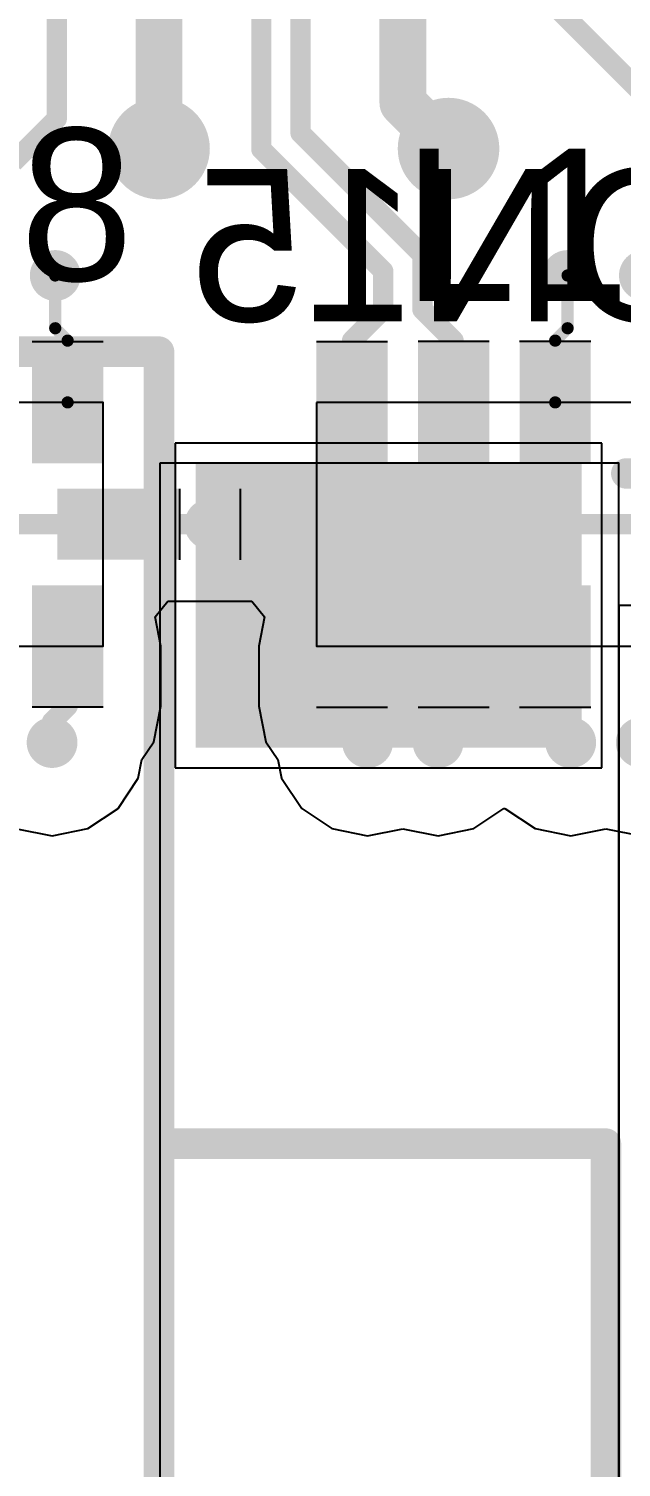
# Model space of a CAD drawing. Header units: millimetres. Extents: x 15 to 122, y 23 to 96.
# Drawn here: x 45.56 to 48.48, y 80.26 to 87.34 of the extents above; entities that cross this region are included whole.
import ezdxf

# ---------------------------------------------------------------- set-up
doc = ezdxf.new("R2010")
doc.units = ezdxf.units.MM
for name, color, linetype in [('Bottom Modules', 3, 'Continuous'), ('BottomLayer', 5, 'Continuous'), ('BottomOverlay', 54, 'Continuous'), ('BottomPaste', 16, 'Continuous'), ('TopLayer', 1, 'Continuous'), ('TopOverlay', 2, 'Continuous'), ('TopPaste', 8, 'Continuous'), ('TopSolder', 216, 'Continuous'), ('Upper Modules', 80, 'Continuous')]:
    doc.layers.add(name, color=color, linetype=linetype)
doc.styles.get("Standard").update_dxf_attribs({"font": 'ARExthalf2.shx', "width": 0.1})

msp = doc.modelspace()

# ---------------------------------------------------------------- linework, layer by layer
at = {"layer": 'Bottom Modules'}
for points in [[(46.20352313802056, 85.19999978), (46.20352313802056, 58.15000053999999), (48.46249895999999, 58.15000053999999), (48.46249895999999, 85.19999978)], [(48.46405749977568, 84.50000118), (48.46405749977568, 58.80000177999999), (49.70803035477152, 58.80000177999999), (49.70803035477152, 84.50000118)]]:
    msp.add_lwpolyline(points, close=True, dxfattribs=at)
at = {"layer": 'BottomLayer'}
for p, q in [((48.37999722, 85.29999957999999), (46.28000142, 85.29999957999999)), ((46.28000142, 85.29999957999999), (46.28000142, 83.70000277999999)), ((48.37999722, 83.70000277999999), (48.37999722, 85.29999957999999)), ((46.28000142, 83.70000277999999), (48.37999722, 83.70000277999999))]:
    msp.add_line(p, q, dxfattribs=at)
at = {"layer": 'BottomLayer', "const_width": 0.2499995}
for points in [[(46.0750031, 86.75000175999999, 1), (46.32500006, 86.75000175999999, 1)], [(47.50000152, 86.75000175999999, 1), (47.74999848, 86.75000175999999, 1)]]:
    msp.add_lwpolyline(points, format="xyb", close=True, dxfattribs=at)
at = {"layer": 'BottomLayer'}
msp.add_solid([(48.27999742, 83.80000258), (48.27999742, 85.19999978), (46.38000122, 83.80000258), (46.38000122, 85.19999978)], dxfattribs=at)
at = {"layer": 'BottomOverlay', "const_width": 0.1499997}
for points in [[(44.43000004, 85.75000122), (46.19999903999999, 85.75000122)], [(46.19999903999999, 71.65000148), (46.19999903999999, 85.75000122)], [(48.49999952, 85.15000241999999), (49.69999966, 85.15000241999999)], [(46.19999903999999, 81.8500014), (48.39999972, 81.8500014)], [(48.39999972, 61.45000156), (48.39999972, 81.8500014)]]:
    msp.add_lwpolyline(points, dxfattribs=at)
at = {"layer": 'BottomOverlay', "const_width": 0.07499858}
for points in [[(46.16249848, 85.75000122, 1), (46.2374996, 85.75000122, 1)], [(46.16249848, 85.75000122, 1), (46.2374996, 85.75000122, 1)], [(48.46249896, 85.15000241999999, 1), (48.53750007999999, 85.15000241999999, 1)], [(46.16249848, 81.8500014, 1), (46.2374996, 81.8500014, 1)], [(48.36249916, 81.8500014, 1), (48.43750027999999, 81.8500014, 1)], [(48.36249916, 81.8500014, 1), (48.43750027999999, 81.8500014, 1)]]:
    msp.add_lwpolyline(points, format="xyb", close=True, dxfattribs=at)
at = {"layer": 'BottomPaste'}
msp.add_solid([(48.27999742, 83.80000258), (48.27999742, 85.19999978), (46.38000122, 83.80000258), (46.38000122, 85.19999978)], dxfattribs=at)
msp.add_solid([(48.27999742, 83.80000258), (48.27999742, 85.19999978), (46.38000122, 83.80000258), (46.38000122, 85.19999978)], dxfattribs=at)
at = {"layer": 'TopLayer'}
for p, q in [((46.18023276, 84.44369954), (46.24367179999999, 84.5210019)), ((46.24367179999999, 84.5210019), (46.65632528, 84.5210019)), ((46.65632528, 84.5210019), (46.71976432, 84.44369954)), ((46.20881538, 84.30000158), (46.18023276, 84.44369954)), ((46.71976432, 84.44369954), (46.69118169999999, 84.30000158)), ((46.20881538, 84.0040992), (46.20881538, 84.30000158)), ((46.69118169999999, 84.30000158), (46.69118169999999, 84.0040992)), ((46.17389038, 83.82851916), (46.20881538, 84.0040992)), ((46.69118169999999, 84.0040992), (46.7261067, 83.82851662)), ((46.11568882, 83.7414124), (46.17389038, 83.82851916)), ((46.7261067, 83.82851662), (46.78430826, 83.7414124)), ((46.09739065999999, 83.64942375999999), (46.11568882, 83.7414124)), ((46.78430826, 83.7414124), (46.80260642, 83.64942375999999)), ((45.99793188, 83.50057213999999), (46.09739065999999, 83.64942375999999)), ((46.80260642, 83.64942375999999), (46.9020652, 83.50057213999999)), ((45.84908026, 83.40111336), (45.99793188, 83.50057213999999)), ((46.9020652, 83.50057213999999), (47.05091682, 83.40111336)), ((47.74907899999999, 83.40111336), (47.89792808, 83.50057213999999)), ((47.89792808, 83.50057213999999), (47.90206827999999, 83.50057213999999)), ((47.90206827999999, 83.50057213999999), (48.05091736, 83.40111336)), ((45.50000044, 83.40069933999999), (45.67350021999999, 83.36618836)), ((45.67350021999999, 83.36618836), (45.84908026, 83.40111336)), ((47.05091682, 83.40111336), (47.22649686, 83.36618836)), ((47.22649686, 83.36618836), (47.39999664, 83.40069933999999)), ((47.39999664, 83.40069933999999), (47.57349895999999, 83.36618836)), ((47.57349895999999, 83.36618836), (47.74907899999999, 83.40111336)), ((48.05091736, 83.40111336), (48.2264974, 83.36618836)), ((48.2264974, 83.36618836), (48.39999972, 83.40069933999999)), ((48.39999972, 83.40069933999999), (48.5734995, 83.36618836))]:
    msp.add_line(p, q, dxfattribs=at)
for points, const_width in [([(46.20000158, 86.75000175999999), (46.20000158, 88.52499947999999)], 0.22999954), ([(47.40000172, 86.97500004), (47.40000172, 88.52499947999999)], 0.22999954), ([(45.69650246, 86.89650134), (45.69650246, 87.89650442)], 0.0999998), ([(46.70350324, 86.74650163999999), (46.70350324, 87.89649933999999)], 0.0999998), ([(46.8965026, 86.8264456), (46.8965026, 87.89650442)], 0.0999998), ([(47.80000092, 87.79999966), (48.84999882, 86.75000175999999)], 0.0999998), ([(47.40000172, 86.97500004), (47.60000132, 86.77500044)], 0.22999954), ([(45.48200199999999, 86.68200087999999), (45.69650246, 86.89650134)], 0.0999998), ([(46.8965026, 86.8264456), (47.49649886, 86.22644934)], 0.0999998), ([(46.70350324, 86.74650163999999), (47.30349949999999, 86.14650538)], 0.0999998), ([(47.49649886, 85.95768686), (47.49649886, 86.22644934)], 0.0999998), ([(45.68900184, 85.86518514), (45.68900184, 86.12500428)], 0.05999988), ([(47.30349949999999, 85.95768939999999), (47.30349949999999, 86.14650538)], 0.0999998), ([(48.21099831999999, 85.86518767999999), (48.21099831999999, 86.12500428)], 0.05999988), ([(47.14999714, 85.80418704), (47.30349949999999, 85.95768939999999)], 0.0999998), ([(47.49649886, 85.95768686), (47.64999868, 85.80418704)], 0.0999998), ([(45.68900184, 85.86518514), (45.74999994, 85.80418704)], 0.05999988), ([(47.14999714, 85.49999917999999), (47.14999714, 85.80418704)], 0.0999998), ([(47.64999868, 85.49999917999999), (47.64999868, 85.80418704)], 0.0999998), ([(48.14999768, 85.80418704), (48.21099831999999, 85.86518767999999)], 0.05999988), ([(45.74999994, 85.49999917999999), (45.74999994, 85.80418704)], 0.05999988), ([(48.14999768, 85.49999917999999), (48.14999768, 85.80418704)], 0.05999988), ([(43.99999836, 84.90000038), (45.99999944, 84.90000038)], 0.0999998), ([(45.99999944, 84.90000038), (46.44999854, 84.90000038)], 0.0999998), ([(46.44999854, 84.90000038), (46.89999764, 84.90000038)], 0.0999998), ([(46.89999764, 84.90000038), (48.89999872, 84.90000038)], 0.0999998), ([(45.74999994, 84.0040992), (45.74999994, 84.30000158)], 0.0999998), ([(47.14999714, 84.0040992), (47.14999714, 84.30000158)], 0.0999998), ([(47.64999868, 84.0040992), (47.64999868, 84.30000158)], 0.0999998), ([(48.14999768, 84.0040992), (48.14999768, 84.30000158)], 0.0999998), ([(45.67350021999999, 83.92759948), (45.74999994, 84.0040992)], 0.0999998), ([(47.14999714, 84.0040992), (47.22649686, 83.92759948)], 0.0999998), ([(47.57349895999999, 83.92759948), (47.64999868, 84.0040992)], 0.0999998), ([(48.14999768, 84.0040992), (48.2264974, 83.92759948)], 0.0999998), ([(45.67350021999999, 83.82500379999999), (45.67350021999999, 83.92759948)], 0.0999998), ([(47.22649686, 83.82500379999999), (47.22649686, 83.92759948)], 0.0999998), ([(47.57349895999999, 83.82500379999999), (47.57349895999999, 83.92759948)], 0.0999998), ([(48.2264974, 83.82500379999999), (48.2264974, 83.92759948)], 0.0999998)]:
    msp.add_lwpolyline(points, dxfattribs=dict(at, const_width=const_width))
for points, const_width in [([(47.34250119999999, 86.97500004, 1), (47.45750224, 86.97500004, 1)], 0.1149985), ([(47.34250119999999, 86.97500004, 1), (47.45750224, 86.97500004, 1)], 0.1149985), ([(46.0750031, 86.75000175999999, 1), (46.32500006, 86.75000175999999, 1)], 0.2499995), ([(47.50000152, 86.75000175999999, 1), (47.74999848, 86.75000175999999, 1)], 0.2499995), ([(45.67150377999999, 86.89650134, 1), (45.72150114, 86.89650134, 1)], 0.0499999), ([(45.67150377999999, 86.89650134, 1), (45.72150114, 86.89650134, 1)], 0.0499999), ([(46.14250106, 86.75000175999999, 1), (46.2575021, 86.75000175999999, 1)], 0.1149985), ([(46.87150391999999, 86.8264456, 1), (46.92150127999999, 86.8264456, 1)], 0.0499999), ([(46.87150391999999, 86.8264456, 1), (46.92150127999999, 86.8264456, 1)], 0.0499999), ([(47.5425008, 86.77500044, 1), (47.65750183999999, 86.77500044, 1)], 0.1149985), ([(46.67850456, 86.74650163999999, 1), (46.72850192, 86.74650163999999, 1)], 0.0499999), ([(46.67850456, 86.74650163999999, 1), (46.72850192, 86.74650163999999, 1)], 0.0499999), ([(45.62650259999999, 86.12500428, 1), (45.75150108, 86.12500428, 1)], 0.12499848), ([(47.47150018, 86.22644934, 1), (47.52149754, 86.22644934, 1)], 0.0499999), ([(47.47150018, 86.22644934, 1), (47.52149754, 86.22644934, 1)], 0.0499999), ([(48.14849908, 86.12500428, 1), (48.27349756, 86.12500428, 1)], 0.12499848), ([(48.52650188, 86.12500428, 1), (48.65150036, 86.12500428, 1)], 0.12499848), ([(45.67400314, 86.12500428, 1), (45.70400054, 86.12500428, 1)], 0.02999994), ([(47.27850082, 86.14650538, 1), (47.32849818, 86.14650538, 1)], 0.0499999), ([(47.27850082, 86.14650538, 1), (47.32849818, 86.14650538, 1)], 0.0499999), ([(48.19599961999999, 86.12500428, 1), (48.22599701999999, 86.12500428, 1)], 0.02999994), ([(47.27850082, 85.95768939999999, 1), (47.32849818, 85.95768939999999, 1)], 0.0499999), ([(47.27850082, 85.95768939999999, 1), (47.32849818, 85.95768939999999, 1)], 0.0499999), ([(47.47150018, 85.95768686, 1), (47.52149754, 85.95768686, 1)], 0.0499999), ([(47.47150018, 85.95768686, 1), (47.52149754, 85.95768686, 1)], 0.0499999), ([(45.67400314, 85.86518514, 1), (45.70400054, 85.86518514, 1)], 0.02999994), ([(45.67400314, 85.86518514, 1), (45.70400054, 85.86518514, 1)], 0.02999994), ([(47.12499846, 85.80418704, 1), (47.17499582, 85.80418704, 1)], 0.0499999), ([(47.12499846, 85.80418704, 1), (47.17499582, 85.80418704, 1)], 0.0499999), ([(47.625, 85.80418704, 1), (47.67499736, 85.80418704, 1)], 0.0499999), ([(47.625, 85.80418704, 1), (47.67499736, 85.80418704, 1)], 0.0499999), ([(48.19599961999999, 85.86518767999999, 1), (48.22599701999999, 85.86518767999999, 1)], 0.02999994), ([(48.19599961999999, 85.86518767999999, 1), (48.22599701999999, 85.86518767999999, 1)], 0.02999994), ([(45.73500124, 85.80418704, 1), (45.76499863999999, 85.80418704, 1)], 0.02999994), ([(45.73500124, 85.80418704, 1), (45.76499863999999, 85.80418704, 1)], 0.02999994), ([(48.13499898, 85.80418704, 1), (48.16499638, 85.80418704, 1)], 0.02999994), ([(48.13499898, 85.80418704, 1), (48.16499638, 85.80418704, 1)], 0.02999994), ([(45.73500124, 85.49999917999999, 1), (45.76499863999999, 85.49999917999999, 1)], 0.02999994), ([(47.12499846, 85.49999917999999, 1), (47.17499582, 85.49999917999999, 1)], 0.0499999), ([(47.625, 85.49999917999999, 1), (47.67499736, 85.49999917999999, 1)], 0.0499999), ([(48.13499898, 85.49999917999999, 1), (48.16499638, 85.49999917999999, 1)], 0.02999994), ([(46.38749929999999, 84.90000038, 1), (46.51249778, 84.90000038, 1)], 0.12499848), ([(45.97500076, 84.90000038, 1), (46.02499812, 84.90000038, 1)], 0.0499999), ([(45.97500076, 84.90000038, 1), (46.02499812, 84.90000038, 1)], 0.0499999), ([(46.42499986, 84.90000038, 1), (46.47499722, 84.90000038, 1)], 0.0499999), ([(46.42499986, 84.90000038, 1), (46.47499722, 84.90000038, 1)], 0.0499999), ([(46.87499896, 84.90000038, 1), (46.92499632, 84.90000038, 1)], 0.0499999), ([(46.87499896, 84.90000038, 1), (46.92499632, 84.90000038, 1)], 0.0499999), ([(45.72500126, 84.30000158, 1), (45.77499862, 84.30000158, 1)], 0.0499999), ([(47.12499846, 84.30000158, 1), (47.17499582, 84.30000158, 1)], 0.0499999), ([(47.625, 84.30000158, 1), (47.67499736, 84.30000158, 1)], 0.0499999), ([(48.124999, 84.30000158, 1), (48.17499635999999, 84.30000158, 1)], 0.0499999), ([(45.72500126, 84.0040992, 1), (45.77499862, 84.0040992, 1)], 0.0499999), ([(45.72500126, 84.0040992, 1), (45.77499862, 84.0040992, 1)], 0.0499999), ([(47.12499846, 84.0040992, 1), (47.17499582, 84.0040992, 1)], 0.0499999), ([(47.12499846, 84.0040992, 1), (47.17499582, 84.0040992, 1)], 0.0499999), ([(47.625, 84.0040992, 1), (47.67499736, 84.0040992, 1)], 0.0499999), ([(47.625, 84.0040992, 1), (47.67499736, 84.0040992, 1)], 0.0499999), ([(48.124999, 84.0040992, 1), (48.17499635999999, 84.0040992, 1)], 0.0499999), ([(48.124999, 84.0040992, 1), (48.17499635999999, 84.0040992, 1)], 0.0499999), ([(45.61100098, 83.82500379999999, 1), (45.73599946, 83.82500379999999, 1)], 0.12499848), ([(45.64850154, 83.92759948, 1), (45.6984989, 83.92759948, 1)], 0.0499999), ([(45.64850154, 83.92759948, 1), (45.6984989, 83.92759948, 1)], 0.0499999), ([(47.16399762, 83.82500379999999, 1), (47.2889961, 83.82500379999999, 1)], 0.12499848), ([(47.20149817999999, 83.92759948, 1), (47.25149554, 83.92759948, 1)], 0.0499999), ([(47.20149817999999, 83.92759948, 1), (47.25149554, 83.92759948, 1)], 0.0499999), ([(47.51099971999999, 83.82500379999999, 1), (47.6359982, 83.82500379999999, 1)], 0.12499848), ([(47.54850028, 83.92759948, 1), (47.59849764, 83.92759948, 1)], 0.0499999), ([(47.54850028, 83.92759948, 1), (47.59849764, 83.92759948, 1)], 0.0499999), ([(48.16399816, 83.82500379999999, 1), (48.28899664, 83.82500379999999, 1)], 0.12499848), ([(48.20149872, 83.92759948, 1), (48.25149608, 83.92759948, 1)], 0.0499999), ([(48.20149872, 83.92759948, 1), (48.25149608, 83.92759948, 1)], 0.0499999), ([(48.51100026, 83.82500379999999, 1), (48.63599874, 83.82500379999999, 1)], 0.12499848), ([(45.64850154, 83.82500379999999, 1), (45.6984989, 83.82500379999999, 1)], 0.0499999), ([(47.20149817999999, 83.82500379999999, 1), (47.25149554, 83.82500379999999, 1)], 0.0499999), ([(47.54850028, 83.82500379999999, 1), (47.59849764, 83.82500379999999, 1)], 0.0499999), ([(48.20149872, 83.82500379999999, 1), (48.25149608, 83.82500379999999, 1)], 0.0499999)]:
    msp.add_lwpolyline(points, format="xyb", close=True, dxfattribs=dict(at, const_width=const_width))
for points in [[(45.87499842, 85.24999968), (45.87499842, 85.74999867999999), (45.62500146, 85.24999968), (45.62500146, 85.74999867999999)], [(47.27499562, 85.24999968), (47.27499562, 85.74999867999999), (47.02499865999999, 85.24999968), (47.02499865999999, 85.74999867999999)], [(47.77499716, 85.24999968), (47.77499716, 85.74999867999999), (47.52500019999999, 85.24999968), (47.52500019999999, 85.74999867999999)], [(48.27499616, 85.24999968), (48.27499616, 85.74999867999999), (48.0249992, 85.24999968), (48.0249992, 85.74999867999999)], [(46.24999894, 85.02499886), (45.74999994, 85.02499886), (46.24999894, 84.77500189999999), (45.74999994, 84.77500189999999)], [(47.14999714, 85.02499886), (46.64999813999999, 85.02499886), (47.14999714, 84.77500189999999), (46.64999813999999, 84.77500189999999)], [(45.87499842, 84.05000208), (45.87499842, 84.55000108), (45.62500146, 84.05000208), (45.62500146, 84.55000108)], [(47.27499562, 84.05000208), (47.27499562, 84.55000108), (47.02499865999999, 84.05000208), (47.02499865999999, 84.55000108)], [(47.77499716, 84.05000208), (47.77499716, 84.55000108), (47.52500019999999, 84.05000208), (47.52500019999999, 84.55000108)], [(48.27499616, 84.05000208), (48.27499616, 84.55000108), (48.0249992, 84.05000208), (48.0249992, 84.55000108)]]:
    msp.add_solid(points, dxfattribs=at)
at = {"layer": 'TopOverlay', "const_width": 0.12500102}
for points in [[(47.59999878, 85.09999997999999), (48.19999757999999, 85.09999997999999)], [(47.59999878, 84.70000078), (48.19999757999999, 84.70000078)]]:
    msp.add_lwpolyline(points, dxfattribs=at)
at = {"layer": 'TopOverlay', "const_width": 0.06249924}
for points in [[(47.56874916, 85.09999997999999, 1), (47.6312484, 85.09999997999999, 1)], [(48.16874796, 85.09999997999999, 1), (48.2312472, 85.09999997999999, 1)], [(47.56874916, 84.70000078, 1), (47.6312484, 84.70000078, 1)], [(48.16874796, 84.70000078, 1), (48.2312472, 84.70000078, 1)]]:
    msp.add_lwpolyline(points, format="xyb", close=True, dxfattribs=at)
at = {"layer": 'TopPaste'}
for points in [[(45.87499842, 85.24999968), (45.87499842, 85.74999867999999), (45.62500146, 85.24999968), (45.62500146, 85.74999867999999)], [(45.87499842, 85.24999968), (45.87499842, 85.74999867999999), (45.62500146, 85.24999968), (45.62500146, 85.74999867999999)], [(47.27499562, 85.24999968), (47.27499562, 85.74999867999999), (47.02499865999999, 85.24999968), (47.02499865999999, 85.74999867999999)], [(47.27499562, 85.24999968), (47.27499562, 85.74999867999999), (47.02499865999999, 85.24999968), (47.02499865999999, 85.74999867999999)], [(47.77499716, 85.24999968), (47.77499716, 85.74999867999999), (47.52500019999999, 85.24999968), (47.52500019999999, 85.74999867999999)], [(47.77499716, 85.24999968), (47.77499716, 85.74999867999999), (47.52500019999999, 85.24999968), (47.52500019999999, 85.74999867999999)], [(48.27499616, 85.24999968), (48.27499616, 85.74999867999999), (48.0249992, 85.24999968), (48.0249992, 85.74999867999999)], [(48.27499616, 85.24999968), (48.27499616, 85.74999867999999), (48.0249992, 85.24999968), (48.0249992, 85.74999867999999)], [(46.24999894, 85.02499886), (45.74999994, 85.02499886), (46.24999894, 84.77500189999999), (45.74999994, 84.77500189999999)], [(46.24999894, 85.02499886), (45.74999994, 85.02499886), (46.24999894, 84.77500189999999), (45.74999994, 84.77500189999999)], [(47.14999714, 85.02499886), (46.64999813999999, 85.02499886), (47.14999714, 84.77500189999999), (46.64999813999999, 84.77500189999999)], [(47.14999714, 85.02499886), (46.64999813999999, 85.02499886), (47.14999714, 84.77500189999999), (46.64999813999999, 84.77500189999999)], [(45.87499842, 84.05000208), (45.87499842, 84.55000108), (45.62500146, 84.05000208), (45.62500146, 84.55000108)], [(45.87499842, 84.05000208), (45.87499842, 84.55000108), (45.62500146, 84.05000208), (45.62500146, 84.55000108)], [(47.27499562, 84.05000208), (47.27499562, 84.55000108), (47.02499865999999, 84.05000208), (47.02499865999999, 84.55000108)], [(47.27499562, 84.05000208), (47.27499562, 84.55000108), (47.02499865999999, 84.05000208), (47.02499865999999, 84.55000108)], [(47.77499716, 84.05000208), (47.77499716, 84.55000108), (47.52500019999999, 84.05000208), (47.52500019999999, 84.55000108)], [(47.77499716, 84.05000208), (47.77499716, 84.55000108), (47.52500019999999, 84.05000208), (47.52500019999999, 84.55000108)], [(48.27499616, 84.05000208), (48.27499616, 84.55000108), (48.0249992, 84.05000208), (48.0249992, 84.55000108)], [(48.27499616, 84.05000208), (48.27499616, 84.55000108), (48.0249992, 84.05000208), (48.0249992, 84.55000108)]]:
    msp.add_solid(points, dxfattribs=at)
at = {"layer": 'TopSolder'}
for points in [[(45.92499832, 85.19999978), (45.92499832, 85.79999858), (45.57500156, 85.19999978), (45.57500156, 85.79999858)], [(45.92499832, 85.19999978), (45.92499832, 85.79999858), (45.57500156, 85.19999978), (45.57500156, 85.79999858)], [(47.32499551999999, 85.19999978), (47.32499551999999, 85.79999858), (46.97499876, 85.19999978), (46.97499876, 85.79999858)], [(47.32499551999999, 85.19999978), (47.32499551999999, 85.79999858), (46.97499876, 85.19999978), (46.97499876, 85.79999858)], [(47.82499705999999, 85.19999978), (47.82499705999999, 85.79999858), (47.4750003, 85.19999978), (47.4750003, 85.79999858)], [(47.82499705999999, 85.19999978), (47.82499705999999, 85.79999858), (47.4750003, 85.19999978), (47.4750003, 85.79999858)], [(48.32499606, 85.19999978), (48.32499606, 85.79999858), (47.9749993, 85.19999978), (47.9749993, 85.79999858)], [(48.32499606, 85.19999978), (48.32499606, 85.79999858), (47.9749993, 85.19999978), (47.9749993, 85.79999858)], [(46.29999884, 85.07499876), (45.70000004, 85.07499876), (46.29999884, 84.72500199999999), (45.70000004, 84.72500199999999)], [(46.29999884, 85.07499876), (45.70000004, 85.07499876), (46.29999884, 84.72500199999999), (45.70000004, 84.72500199999999)], [(47.19999704, 85.07499876), (46.59999824, 85.07499876), (47.19999704, 84.72500199999999), (46.59999824, 84.72500199999999)], [(47.19999704, 85.07499876), (46.59999824, 85.07499876), (47.19999704, 84.72500199999999), (46.59999824, 84.72500199999999)], [(45.92499832, 84.00000218), (45.92499832, 84.60000097999999), (45.57500156, 84.00000218), (45.57500156, 84.60000097999999)], [(45.92499832, 84.00000218), (45.92499832, 84.60000097999999), (45.57500156, 84.00000218), (45.57500156, 84.60000097999999)], [(47.32499551999999, 84.00000218), (47.32499551999999, 84.60000097999999), (46.97499876, 84.00000218), (46.97499876, 84.60000097999999)], [(47.32499551999999, 84.00000218), (47.32499551999999, 84.60000097999999), (46.97499876, 84.00000218), (46.97499876, 84.60000097999999)], [(47.82499705999999, 84.00000218), (47.82499705999999, 84.60000097999999), (47.4750003, 84.00000218), (47.4750003, 84.60000097999999)], [(47.82499705999999, 84.00000218), (47.82499705999999, 84.60000097999999), (47.4750003, 84.00000218), (47.4750003, 84.60000097999999)], [(48.32499606, 84.00000218), (48.32499606, 84.60000097999999), (47.9749993, 84.00000218), (47.9749993, 84.60000097999999)], [(48.32499606, 84.00000218), (48.32499606, 84.60000097999999), (47.9749993, 84.00000218), (47.9749993, 84.60000097999999)]]:
    msp.add_solid(points, dxfattribs=at)
at = {"layer": 'Upper Modules'}
for p, q in [((45.57500156, 85.79999858), (45.92499832, 85.79999858)), ((46.97499876, 85.79999858), (47.32499551999999, 85.79999858)), ((47.82499705999999, 85.79999858), (47.4750003, 85.79999858)), ((48.32499606, 85.79999858), (47.9749993, 85.79999858)), ((46.29999884, 85.07499876), (46.29999884, 84.72500199999999)), ((46.59999824, 85.07499876), (46.59999824, 84.72500199999999)), ((45.92499832, 84.00000218), (45.57500156, 84.00000218)), ((46.97499876, 84.00000218), (47.32499551999999, 84.00000218)), ((47.4750003, 84.00000218), (47.82499705999999, 84.00000218)), ((47.9749993, 84.00000218), (48.32499606, 84.00000218))]:
    msp.add_line(p, q, dxfattribs=at)
for points in [[(44.07499948, 85.49999918), (44.07499948, 84.30000157999999), (45.92499832, 84.30000157999999), (45.92499832, 85.49999918)], [(46.97499876, 85.49999918), (46.97499876, 84.30000157999999), (48.8249976, 84.30000157999999), (48.8249976, 85.49999918)]]:
    msp.add_lwpolyline(points, close=True, dxfattribs=at)

# ---------------------------------------------------------------- texts
at = {"layer": 'BottomOverlay', "text_generation_flag": 2}
msp.add_text('CON15', height=0.75000104, rotation=360, dxfattribs=at).set_placement((49.69999966, 85.90000092))
at = {"layer": 'TopOverlay'}
for s, p in [('L18', (44.4000001, 86.10000052)), ('L19', (47.40000172, 86.00000071999999))]:
    msp.add_text(s, height=0.75000104, rotation=360, dxfattribs=at).set_placement(p)

doc.saveas('drawing.dxf')
